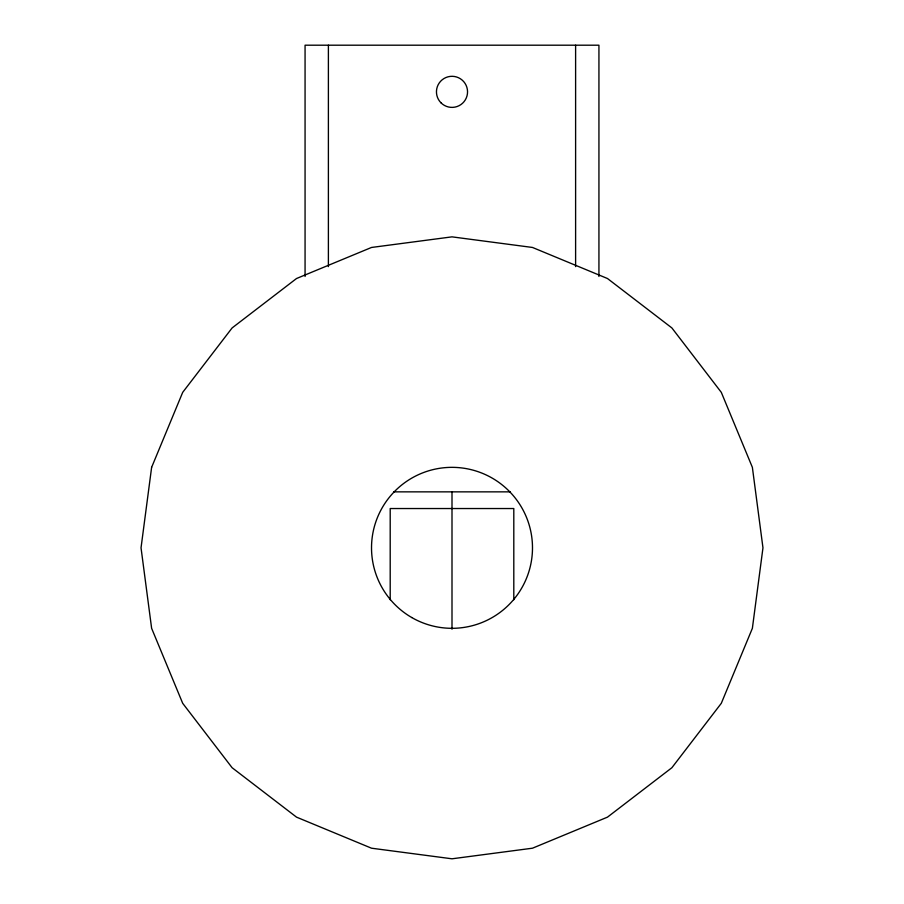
<?xml version="1.0" encoding="UTF-8"?>
<svg xmlns="http://www.w3.org/2000/svg" width="904" height="904" viewBox="0 0 904 904"><rect width="100%" height="100%" fill="white"/><g stroke="black" fill="none" stroke-linecap="round" stroke-linejoin="round"><path stroke-width="1.36" d="M393.658 491.855L510.342 491.855M598.934 276.477L598.934 45.2L305.066 45.2L305.066 276.477M575.611 45.2L575.611 266.601M513.8 599.725L513.8 508.534L390.2 508.534L390.2 599.725M452 491.855L452 629.207M328.389 45.2L328.389 266.601M151.623 467.345L141.035 547.835L151.623 628.314L182.698 703.312L232.113 767.722L296.512 817.137L371.51 848.201L452 858.8L532.49 848.201L607.488 817.137L671.887 767.722L721.302 703.312L752.377 628.314L762.965 547.835L752.377 467.345L721.302 392.347L671.887 327.937L607.488 278.522L532.49 247.459L452 236.859L371.51 247.459L296.512 278.522L232.113 327.937L182.698 392.347L151.623 467.345M441.005 102.841A15.549 15.549 0 0 0 467.018 95.869A15.549 15.549 0 0 0 447.977 76.829A15.549 15.549 0 0 0 441.005 102.841M411.761 617.534A80.49 80.49 0 0 0 532.49 547.835A80.49 80.49 0 0 0 411.761 478.126A80.49 80.49 0 0 0 411.761 617.534"/></g></svg>
